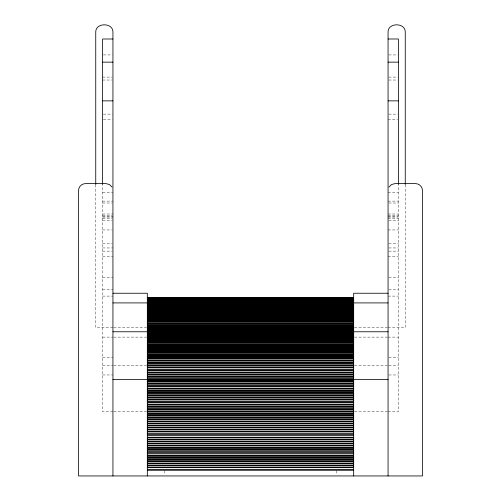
<?xml version="1.0" encoding="UTF-8"?>
<svg xmlns="http://www.w3.org/2000/svg" width="501" height="501" viewBox="0 0 501 501"><rect width="100%" height="100%" fill="white"/><g stroke="black" fill="none" stroke-linecap="round" stroke-linejoin="round"><path stroke-width="0.38" stroke-dasharray="2.5 1.88" d="M103.356 54.928L112.199 54.928M388.801 54.928L397.644 54.928M102.617 77.098L112.199 77.098M388.801 77.098L397.644 77.098M102.617 80.028L112.199 80.028M388.801 80.028L397.644 80.028M103.356 114.122L112.199 114.122M388.801 114.122L397.644 114.122M103.356 119.545L112.199 119.545M388.062 119.545L397.644 119.545M102.617 192.497L112.938 192.497M388.062 192.497L398.383 192.497M102.617 201.114L112.938 201.114M388.062 201.114L398.383 201.114M102.617 203.011L112.199 203.011M388.801 203.011L398.383 203.011M102.617 214.002L112.938 214.002M388.062 214.002L398.383 214.002M102.617 215.53L112.199 215.53M388.062 215.53L398.383 215.53M102.617 216.332L112.938 216.332M388.062 216.332L398.383 216.332M102.617 217.065L112.938 217.065M388.062 217.065L398.383 217.065M102.617 218.373L112.199 218.373M388.062 218.373L398.383 218.373M102.617 220.208L112.199 220.208M388.801 220.208L398.383 220.208M102.617 229.946L112.199 229.946M388.062 229.946L398.383 229.946M102.617 243.818L112.199 243.818M388.801 243.818L398.383 243.818M102.617 247.951L112.938 247.951M388.801 247.951L398.383 247.951M102.617 251.145L112.199 251.145M388.801 251.145L398.383 251.145M102.617 256.349L112.938 256.349M388.062 256.349L398.383 256.349M102.617 277.548L112.938 277.548M388.801 277.548L398.383 277.548M102.617 289.822L112.938 289.822M388.801 289.822L398.383 289.822M102.617 296.104L112.938 296.104M388.062 296.104L398.383 296.104M112.938 327.692L95.741 327.692L95.741 184.506M113.714 327.692L146.542 327.692M354.457 327.692L387.286 327.692M388.062 327.692L405.259 327.692L405.259 184.506M102.617 337.123L112.938 337.123M113.714 337.123L146.542 337.123M354.457 337.123L387.286 337.123M388.062 337.123L398.383 337.123M102.617 357.77L112.938 357.77M388.801 357.77L398.383 357.77M102.617 365.273L112.938 365.273M113.714 365.273L146.542 365.273M354.457 365.273L387.286 365.273M388.801 365.273L398.383 365.273M102.617 374.967L112.938 374.967M388.801 374.967L398.383 374.967M112.938 411.766L102.617 411.766L102.617 184.362M113.714 411.766L146.542 411.766M354.457 411.766L387.286 411.766M388.062 411.766L398.383 411.766L398.383 184.362M336.478 470.602L336.478 474.422M164.522 470.602L164.522 474.422"/><path stroke-width="0.75" d="M388.989 187.061L391.506 184.543L394.945 183.623L415.579 183.623C419.262 183.604 422.481 186.823 422.456 190.505L422.456 475.95L78.544 475.95L78.544 190.505C78.519 186.823 81.738 183.604 85.421 183.623L106.055 183.623L109.494 184.543L112.011 187.061M112.938 38.997L102.617 38.997L102.617 184.431M388.062 38.997L398.383 38.997L398.383 184.431M102.617 62.143L112.938 62.143M388.062 62.143L398.383 62.143M102.617 100.864L112.938 100.864M388.062 100.864L398.383 100.864M112.938 293.242L147.325 293.242L147.325 475.95M388.062 293.242L353.675 293.242L353.675 475.95M353.675 297.97L147.325 297.995L353.675 298.089M147.325 298.389L353.675 298.352M147.325 298.49L353.675 298.521M353.675 298.621L147.325 298.621L353.675 298.753M147.325 298.79L353.675 298.79M147.325 298.922L353.675 298.89M147.325 299.041L353.675 299.041M147.325 299.585L353.675 299.585M147.325 299.748L353.675 299.748M147.325 300.093L353.675 300.093M147.325 300.249L353.675 300.249M147.325 300.675L353.675 300.675M147.325 300.838L353.675 300.838M147.325 301.258L353.675 301.258M147.325 301.42L353.675 301.42M147.325 301.846L353.675 301.846M147.325 302.009L353.675 302.009M147.325 302.429L353.675 302.429M147.325 302.591L353.675 302.591M112.938 302.911L147.325 302.911M353.675 302.911L388.062 302.911M147.325 303.017L353.675 303.017M147.325 303.174L353.675 303.174M147.325 303.6L353.675 303.6M147.325 303.763L353.675 303.763M147.325 304.264L353.675 304.264M147.325 304.827L353.675 304.827M147.325 305.334L353.675 305.334M147.325 305.497L353.675 305.497M147.325 305.917L353.675 305.917M147.325 306.08L353.675 306.08M147.325 306.506L353.675 306.506M147.325 306.662L353.675 306.662M147.325 307.088L353.675 307.088M147.325 307.251L353.675 307.251M147.325 307.67L353.675 307.67M147.325 307.833L353.675 307.833M147.325 308.259L353.675 308.259M147.325 308.416L353.675 308.416M147.325 308.841L353.675 308.841M147.325 309.004L353.675 309.004M147.325 309.505L353.675 309.505M147.325 310.069L353.675 310.069M147.325 310.269L353.675 310.269M147.325 310.576L353.675 310.576M147.325 310.739L353.675 310.739M147.325 311.159L353.675 311.159M147.325 311.321L353.675 311.321M147.325 311.747L353.675 311.747M147.325 311.904L353.675 311.904M147.325 312.33L353.675 312.33M147.325 312.492L353.675 312.492M147.325 312.912L353.675 312.912M147.325 313.075L353.675 313.075M147.325 313.501L353.675 313.501M147.325 313.664L353.675 313.62M147.325 314.615L353.675 314.615M147.325 314.929L353.675 314.929M147.325 315.768L353.675 315.768M147.325 316.087L353.675 316.087M147.325 316.92L353.675 316.92M147.325 317.239L353.675 317.239M147.325 318.072L353.675 318.072M147.325 318.392L353.675 318.392M147.325 319.225L353.675 319.225M147.325 319.544L353.675 319.544M147.325 320.377L353.675 320.377M147.325 320.696L353.675 320.696M147.325 321.529L353.675 321.529M147.325 321.849L353.675 321.849M147.325 322.844L353.675 322.844M147.325 323.671L353.675 323.671M147.325 323.953L353.675 323.953M147.325 324.949L353.675 324.949M147.325 325.268L353.675 325.268M147.325 326.101L353.675 326.101M147.325 326.42L353.675 326.42M147.325 327.253L353.675 327.253M147.325 327.573L353.675 327.573M147.325 328.405L353.675 328.405M147.325 328.725L353.675 328.725M147.325 329.558L353.675 329.558M147.325 329.877L353.675 329.877M147.325 330.716L353.675 330.716M147.325 331.029L353.675 331.029M112.938 331.768L147.325 331.768M353.675 331.768L388.062 331.768M147.325 331.869L353.675 331.869M147.325 332.182L353.675 332.182M147.325 333.178L353.675 333.178M147.325 334.004L353.675 334.004M147.325 334.286L353.675 334.286M147.325 335.282L353.675 335.282M147.325 335.601L353.675 335.601M147.325 336.434L353.675 336.434M147.325 336.753L353.675 336.753M147.325 337.586L353.675 337.586M147.325 337.906L353.675 337.906M147.325 338.739L353.675 338.739M147.325 339.058L353.675 339.058M147.325 339.897L353.675 339.897M147.325 340.21L353.675 340.21M147.325 341.049L353.675 341.049M147.325 341.369L353.675 341.369M147.325 342.202L353.675 342.202M147.325 342.521L353.675 342.521M147.325 343.511L353.675 343.511M147.325 344.344L353.675 344.344M147.325 344.625L353.675 344.625M147.325 345.615L353.675 345.615M147.325 345.934L353.675 345.934M147.325 346.767L353.675 346.767M147.325 347.087L353.675 347.087M147.325 347.926L353.675 347.926M147.325 348.239L353.675 348.239M147.325 349.078L353.675 349.078M147.325 349.397L353.675 349.397M147.325 350.23L353.675 350.23M147.325 350.55L353.675 350.55M147.325 351.383L353.675 351.383M147.325 351.702L353.675 351.702M147.325 352.535L353.675 352.535M147.325 352.854L353.675 352.854M147.325 353.85L353.675 353.85M147.325 354.677L353.675 354.677M147.325 355.021L353.675 355.021M147.325 355.422L353.675 355.422M147.325 356.555L353.675 356.555M147.325 357.044L353.675 357.044M147.325 357.445L353.675 357.445M147.325 358.334L353.675 358.334M147.325 358.822L353.675 358.822M147.325 360.106L353.675 360.106M147.325 360.601L353.675 360.601M147.325 361.885L353.675 361.885M147.325 362.373L353.675 362.373M147.325 363.663L353.675 363.663M147.325 364.152L353.675 364.152M147.325 365.436L353.675 365.436M147.325 365.93L353.675 365.93M147.325 367.214L353.675 367.214M147.325 367.703L353.675 367.703M147.325 369.237L353.675 369.237M147.325 370.126L353.675 370.126M147.325 370.922L353.675 370.922M147.325 372.45L353.675 372.45M147.325 372.944L353.675 372.944M147.325 374.228L353.675 374.228M147.325 374.717L353.675 374.717M147.325 376.007L353.675 376.007M147.325 376.495L353.675 376.495M147.325 377.779L353.675 377.779M147.325 378.274L353.675 378.274M112.938 379.432L147.325 379.432M353.675 379.432L388.062 379.432M147.325 379.558L353.675 379.558M147.325 380.046L353.675 380.046M147.325 380.447L353.675 380.447M147.325 381.336L353.675 381.336M147.325 381.825L353.675 381.825M147.325 383.108L353.675 383.108M147.325 383.603L353.675 383.603M147.325 383.998L353.675 383.998M147.325 385.131L353.675 385.131M147.325 386.02L353.675 386.02M147.325 386.816L353.675 386.816M147.325 388.35L353.675 388.35M147.325 388.839L353.675 388.839M147.325 390.122L353.675 390.122M147.325 390.617L353.675 390.617M147.325 391.012L353.675 391.012M147.325 391.901L353.675 391.901M147.325 392.389L353.675 392.389M147.325 393.68L353.675 393.68M147.325 394.168L353.675 394.168M147.325 395.452L353.675 395.452M147.325 395.947L353.675 395.947M147.325 397.23L353.675 397.23M147.325 397.719L353.675 397.719M147.325 399.009L353.675 399.009M147.325 399.497L353.675 399.497M147.325 401.032L353.675 401.032M147.325 401.915L353.675 401.915M147.325 402.716L353.675 402.716M147.325 404.244L353.675 404.244M147.325 404.733L353.675 404.733M147.325 406.023L353.675 406.023M147.325 406.511L353.675 406.511M147.325 407.795L353.675 407.795M147.325 408.29L353.675 408.29M147.325 409.574L353.675 409.574M147.325 410.062L353.675 410.062M147.325 411.352L353.675 411.352M147.325 411.841L353.675 411.841M147.325 413.125L353.675 413.125M147.325 413.619L353.675 413.619M147.325 414.014L353.675 414.014M147.325 414.903L353.675 414.903M147.325 415.392L353.675 415.392M147.325 416.926L353.675 416.926M147.325 417.665L353.675 417.665M147.325 417.815L353.675 417.815M147.325 418.022L353.675 418.022M147.325 419.381L353.675 419.381M147.325 419.932L353.675 419.932M147.325 421.379L353.675 421.379M147.325 421.93L353.675 421.93M147.325 423.37L353.675 423.37M147.325 423.921L353.675 423.921M147.325 425.368L353.675 425.368M147.325 425.913L353.675 425.913M147.325 427.359L353.675 427.359M147.325 427.91L353.675 427.91M147.325 429.351L353.675 429.351M147.325 429.902L353.675 429.902M147.325 431.348L353.675 431.348M147.325 431.9L353.675 431.9M147.325 433.615L353.675 433.615M147.325 434.524L353.675 434.524M147.325 435.538L353.675 435.538M147.325 437.26L353.675 437.26M147.325 437.811L353.675 437.811M147.325 439.252L353.675 439.252M147.325 439.803L353.675 439.803M147.325 441.249L353.675 441.249M147.325 441.801L353.675 441.801M147.325 443.241L353.675 443.241M147.325 443.792L353.675 443.792M147.325 445.239L353.675 445.239M147.325 445.784L353.675 445.784M147.325 447.23L353.675 447.23M147.325 447.781L353.675 447.781M147.325 448.138L353.675 448.138M147.325 449.222L353.675 449.222M147.325 449.773L353.675 449.773M147.325 450.13L353.675 450.13M147.325 451.495L353.675 451.495M147.325 452.397L353.675 452.397M147.325 453.418L353.675 453.418M147.325 455.14L353.675 455.14M147.325 455.685L353.675 455.685M147.325 456.042L353.675 456.042M147.325 457.131L353.675 457.131M147.325 457.682L353.675 457.682M147.325 458.039L353.675 458.039M147.325 459.123L353.675 459.123M147.325 459.674L353.675 459.674M147.325 460.031L353.675 460.031M147.325 461.12L353.675 461.12M147.325 461.671L353.675 461.671M147.325 463.112L353.675 463.112M147.325 463.663L353.675 463.663M147.325 465.11L353.675 465.11M147.325 465.654L353.675 465.654M147.325 467.101L353.675 467.101M147.325 467.652L353.675 467.652M147.325 469.368L353.675 469.368M147.325 470.276L353.675 470.276M405.259 184.506L405.259 31.926C405.24 22.457 388.087 22.457 388.062 31.926L388.062 475.95M112.938 475.95L112.938 31.926C112.913 22.457 95.76 22.457 95.741 31.926L95.741 184.506M353.675 298.22L147.325 298.22L353.675 298.258"/></g></svg>
